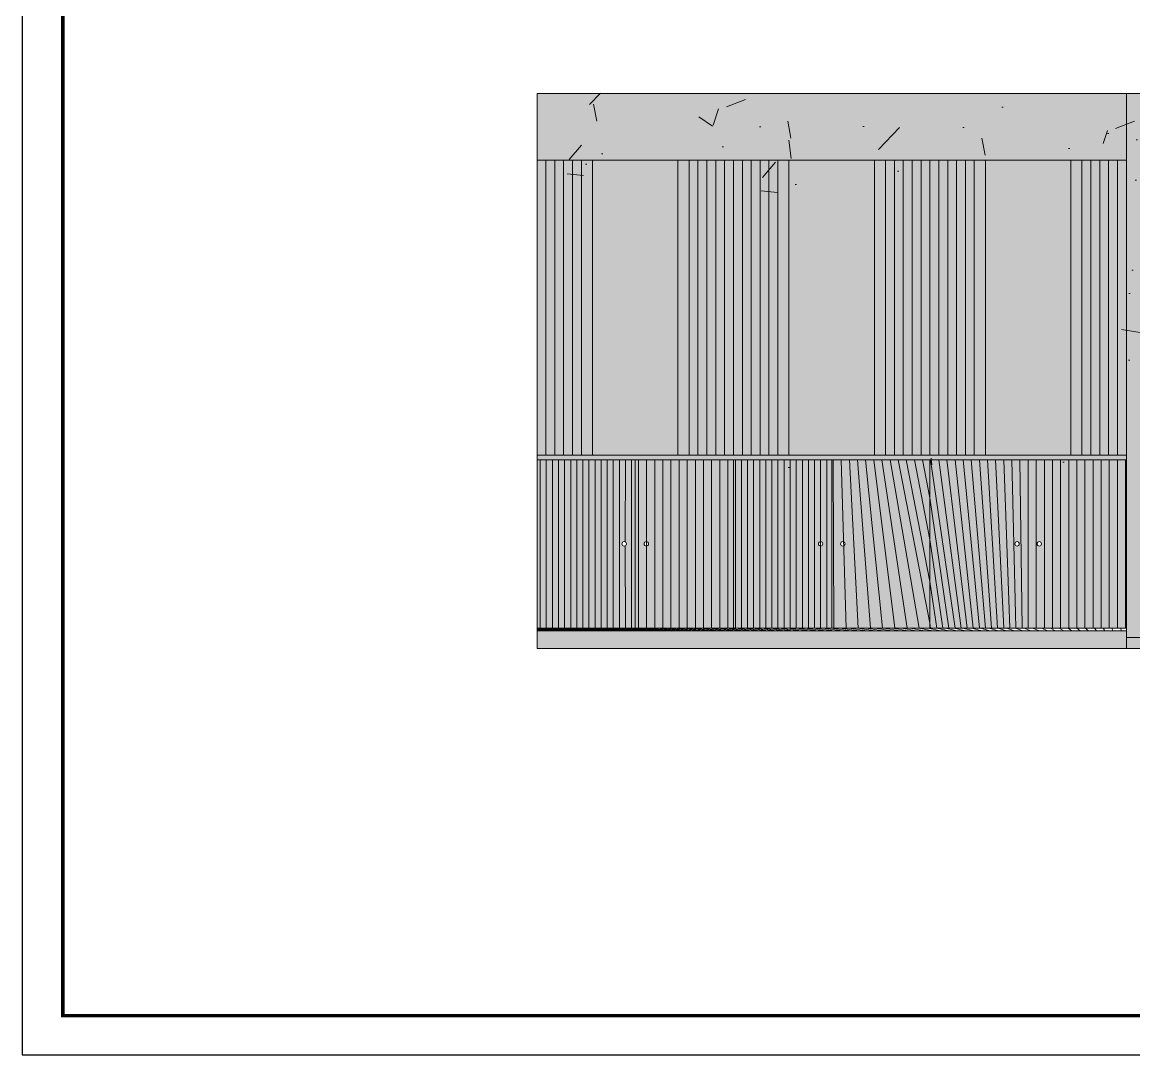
# Model space of a CAD drawing. Header units: millimetres. Extents: x 0 to 1313252738, y -131 to 560100888.
# Drawn here: x 1312670414 to 1312675421, y 559991688 to 559996339 of the extents above; entities that cross this region are included whole.
import ezdxf

# ---------------------------------------------------------------- set-up
doc = ezdxf.new("R2010")
doc.units = ezdxf.units.MM
doc.layers.get('0').update_dxf_attribs({"lineweight": 0})
doc.layers.add('01用紙枠', color=5, linetype='Continuous')
pattern_1 = [(50, (3458.791142463685, -67729.44258916378), (874.4864111808189, -76.5076105867348), [91.43999999999998, -1005.84]), (355, (3458.791142463685, -67729.44258916378), (-169.1684228398528, 917.0728571473683), [73.15199999999999, -804.6748040159997]), (100.4514446999999, (3531.664776063684, -67735.81820596378), (705.3179860336955, 840.5652091785362), [77.71204223999995, -854.8331740799997]), (46.1842, (3458.791142463685, -67485.60258916378), (1301.179396282223, -201.8031740770902), [137.1599999999999, -1508.759999999999]), (96.63555760999989, (3567.222662463684, -67502.41938916378), (1139.539843447214, 1187.645398069063), [116.568111072, -1282.250919168]), (351.1841511700001, (3458.791142463685, -67485.60258916378), (1139.539843511889, 1187.645398010556), [109.727841936, -1207.006713216]), (21, (3580.711142463684, -67546.56258916378), (727.7490780918356, -490.8729512980204), [91.43999999999998, -1005.84]), (326, (3580.711142463684, -67546.56258916378), (296.6497360687059, 884.1022373871323), [73.15199999999999, -804.6719999999997]), (71.45144499999998, (3641.356898943685, -67587.46866868378), (1024.398812537837, 393.2292906523451), [77.71204223999997, -854.8317004799997]), (37.50000000000001, (3458.791142463685, -67729.44258916378), (14.82529560284072, 405.8641865911348), [0, -794.9183999999997, 0, -816.8639999999997, 0, -807.7199999999997]), (7.499999999999999, (3458.791142463685, -67729.44258916378), (320.7343800494675, 480.8667591269735), [0, -465.7343999999998, 0, -776.6303999999997, 0, -307.8479999999999]), (327.5, (3186.909542463684, -67729.44258916378), (650.8348568009826, -27.49797116483252), [0, -304.8, 0, -950.9759999999997, 0, -1261.871999999999]), (317.5, (3064.989542463685, -67729.44258916378), (711.0200706528864, 122.0471569599985), [0, -396.2399999999998, 0, -631.5455999999998, 0, -896.1119999999997])]
pattern_2 = [(269, (-9450.960814714432, 4909.928687810897), (31.74516432121542, -0.5541139043837529), [])]

msp = doc.modelspace()

# ---------------------------------------------------------------- hatches: boundary and pattern name
at = {"true_color": 0x575757, "transparency": 33554687}
h = msp.add_hatch(color=251, dxfattribs=at)
h.dxf.hatch_style = 1
h.paths.add_polyline_path([(1312675387.389112, 559996018.3802477), (1312672732.389112, 559996018.3802477), (1312672732.389112, 559995768.3802477), (1312672732.389112, 559995718.3802477), (1312675387.389112, 559995718.3802477)])
at = {"true_color": 0xc7c8ca, "transparency": 33554687}
h = msp.add_hatch(dxfattribs=at)
h.set_pattern_fill('AR-CONC', color=9, scale=4.799999999999998)
h.set_pattern_definition(pattern_1)
h.paths.add_polyline_path([(1312675387.389112, 559996018.3802477), (1312672732.389112, 559996018.3802477), (1312672732.389112, 559995768.3802477), (1312672732.389112, 559995718.3802477), (1312675387.389112, 559995718.3802477)])
at = {"true_color": 0x575757, "transparency": 33554687}
h = msp.add_hatch(color=251, dxfattribs=at)
h.dxf.hatch_style = 1
h.paths.add_polyline_path([(1312675487.389112, 559996018.3802477), (1312675387.389112, 559996018.3802477), (1312675387.389112, 559993518.3802477), (1312675487.389112, 559993518.3802477)])
at = {"true_color": 0xc7c8ca, "transparency": 33554687}
h = msp.add_hatch(dxfattribs=at)
h.set_pattern_fill('AR-CONC', color=9, scale=4.799999999999998)
h.set_pattern_definition(pattern_1)
h.paths.add_polyline_path([(1312675487.389112, 559996018.3802477), (1312675387.389112, 559996018.3802477), (1312675387.389112, 559993568.3802478), (1312675487.389112, 559993568.3802478)])
at = {"true_color": 0xe1b36b, "transparency": 33554602}
h = msp.add_hatch(color=43, dxfattribs=at)
h.dxf.hatch_style = 1
h.paths.add_polyline_path([(1312672772.389112, 559995718.3802477), (1312672732.389112, 559995718.3802477), (1312672732.389112, 559994388.3802477), (1312672772.389112, 559994388.3802477)])
h.paths.add_polyline_path([(1312672812.389112, 559995718.3802477), (1312672772.389112, 559995718.3802477), (1312672772.389112, 559994388.3802477), (1312672812.389112, 559994388.3802477)])
h.paths.add_polyline_path([(1312672852.389112, 559995718.3802477), (1312672812.389112, 559995718.3802477), (1312672812.389112, 559994388.3802477), (1312672852.389113, 559994388.3802477)])
h.paths.add_polyline_path([(1312672892.389113, 559995718.3802477), (1312672852.389112, 559995718.3802477), (1312672852.389113, 559994388.3802477), (1312672892.389113, 559994388.3802477)])
h.paths.add_polyline_path([(1312672932.389111, 559995718.3802477), (1312672892.389113, 559995718.3802477), (1312672892.389113, 559994388.3802477), (1312672932.389111, 559994388.3802477)])
h.paths.add_polyline_path([(1312673457.389112, 559995718.3802477), (1312673417.389112, 559995718.3802477), (1312673417.389112, 559994388.3802477), (1312673457.389112, 559994388.3802477)])
h.paths.add_polyline_path([(1312673497.389112, 559995718.3802477), (1312673457.389112, 559995718.3802477), (1312673457.389112, 559994388.3802477), (1312673497.389112, 559994388.3802477)])
h.paths.add_polyline_path([(1312673537.389112, 559995718.3802477), (1312673497.389112, 559995718.3802477), (1312673497.389112, 559994388.3802477), (1312673537.389112, 559994388.3802477)])
h.paths.add_polyline_path([(1312673817.389112, 559995718.3802477), (1312673777.389112, 559995718.3802477), (1312673777.389113, 559994388.3802477), (1312673817.389112, 559994388.3802477)])
h.paths.add_polyline_path([(1312673577.389112, 559995718.3802477), (1312673537.389112, 559995718.3802477), (1312673537.389112, 559994388.3802477), (1312673577.389112, 559994388.3802477)])
h.paths.add_polyline_path([(1312673617.389112, 559995718.3802477), (1312673577.389112, 559995718.3802477), (1312673577.389112, 559994388.3802477), (1312673617.389112, 559994388.3802477)])
h.paths.add_polyline_path([(1312673657.389112, 559995718.3802477), (1312673617.389112, 559995718.3802477), (1312673617.389112, 559994388.3802477), (1312673657.389112, 559994388.3802477)])
h.paths.add_polyline_path([(1312673697.389112, 559995718.3802477), (1312673657.389112, 559995718.3802477), (1312673657.389112, 559994388.3802477), (1312673697.389112, 559994388.3802477)])
h.paths.add_polyline_path([(1312673737.389112, 559995718.3802477), (1312673697.389112, 559995718.3802477), (1312673697.389112, 559994388.3802477), (1312673737.389112, 559994388.3802477)])
h.paths.add_polyline_path([(1312673777.389112, 559995718.3802477), (1312673737.389112, 559995718.3802477), (1312673737.389112, 559994388.3802477), (1312673777.389113, 559994388.3802477)])
h.paths.add_polyline_path([(1312674342.389112, 559995718.3802477), (1312674302.389112, 559995718.3802477), (1312674302.389112, 559994388.3802477), (1312674342.389112, 559994388.3802477)])
h.paths.add_polyline_path([(1312674382.389112, 559995718.3802477), (1312674342.389112, 559995718.3802477), (1312674342.389112, 559994388.3802477), (1312674382.389112, 559994388.3802477)])
h.paths.add_polyline_path([(1312674422.389112, 559995718.3802477), (1312674382.389112, 559995718.3802477), (1312674382.389112, 559994388.3802477), (1312674422.389112, 559994388.3802477)])
h.paths.add_polyline_path([(1312674462.389112, 559995718.3802477), (1312674422.389112, 559995718.3802477), (1312674422.389112, 559994388.3802477), (1312674462.389113, 559994388.3802477)])
h.paths.add_polyline_path([(1312674502.389112, 559995718.3802477), (1312674462.389112, 559995718.3802477), (1312674462.389113, 559994388.3802477), (1312674502.389112, 559994388.3802477)])
h.paths.add_polyline_path([(1312674542.389111, 559995718.3802477), (1312674502.389112, 559995718.3802477), (1312674502.389112, 559994388.3802477), (1312674542.389112, 559994388.3802477)])
h.paths.add_polyline_path([(1312674582.389112, 559995718.3802477), (1312674542.389111, 559995718.3802477), (1312674542.389112, 559994388.3802477), (1312674582.389112, 559994388.3802477)])
h.paths.add_polyline_path([(1312674622.389112, 559995718.3802477), (1312674582.389112, 559995718.3802477), (1312674582.389112, 559994388.3802477), (1312674622.389112, 559994388.3802477)])
h.paths.add_polyline_path([(1312674662.389112, 559995718.3802477), (1312674622.389112, 559995718.3802477), (1312674622.389112, 559994388.3802477), (1312674662.389113, 559994388.3802477)])
h.paths.add_polyline_path([(1312674702.389112, 559995718.3802477), (1312674662.389112, 559995718.3802477), (1312674662.389113, 559994388.3802477), (1312674702.389112, 559994388.3802477)])
h.paths.add_polyline_path([(1312675227.389112, 559995718.3802477), (1312675187.389112, 559995718.3802477), (1312675187.389112, 559994388.3802477), (1312675227.389112, 559994388.3802477)])
h.paths.add_polyline_path([(1312675267.389112, 559995718.3802477), (1312675227.389112, 559995718.3802477), (1312675227.389112, 559994388.3802477), (1312675267.389112, 559994388.3802477)])
h.paths.add_polyline_path([(1312675307.389112, 559995718.3802477), (1312675267.389112, 559995718.3802477), (1312675267.389112, 559994388.3802477), (1312675307.389112, 559994388.3802477)])
h.paths.add_polyline_path([(1312675347.389112, 559995718.3802477), (1312675307.389112, 559995718.3802477), (1312675307.389112, 559994388.3802477), (1312675347.389113, 559994388.3802477)])
h.paths.add_polyline_path([(1312675387.389112, 559995718.3802477), (1312675347.389112, 559995718.3802477), (1312675347.389113, 559994388.3802477), (1312675387.389112, 559994388.3802477)])
at = {"true_color": 0xffffff, "transparency": 33554687}
h = msp.add_hatch(color=7, dxfattribs=at)
h.dxf.hatch_style = 1
h.paths.add_polyline_path([(1312672982.389112, 559995718.3802477), (1312672932.389111, 559995718.3802477), (1312672932.389111, 559994388.3802477), (1312672982.389112, 559994388.3802477)])
h.paths.add_polyline_path([(1312673417.389112, 559995718.3802477), (1312673367.389112, 559995718.3802477), (1312673367.389112, 559994388.3802477), (1312673417.389112, 559994388.3802477)])
at = {"transparency": 33554687}
h = msp.add_hatch(color=256, dxfattribs=at)
h.dxf.hatch_style = 1
h.set_gradient(color1=(255, 255, 255), color2=(99, 100, 102), name='INVCYLINDER')
h.paths.add_polyline_path([(1312673367.389112, 559995718.3802477), (1312672982.389112, 559995718.3802477), (1312672982.389112, 559994388.3802477), (1312673367.389112, 559994388.3802477)])
at = {"true_color": 0xffffff, "transparency": 33554687}
h = msp.add_hatch(color=7, dxfattribs=at)
h.dxf.hatch_style = 1
h.paths.add_polyline_path([(1312673867.389112, 559995718.3802477), (1312673817.389112, 559995718.3802477), (1312673817.389112, 559994388.3802477), (1312673867.389112, 559994388.3802477)])
at = {"transparency": 33554687}
h = msp.add_hatch(color=256, dxfattribs=at)
h.dxf.hatch_style = 1
h.set_gradient(color1=(255, 255, 255), color2=(99, 100, 102), name='INVCYLINDER')
h.paths.add_polyline_path([(1312674252.389111, 559995718.3802477), (1312673867.389112, 559995718.3802477), (1312673867.389112, 559994388.3802477), (1312674252.389111, 559994388.3802477)])
at = {"true_color": 0xffffff, "transparency": 33554687}
h = msp.add_hatch(color=7, dxfattribs=at)
h.dxf.hatch_style = 1
h.paths.add_polyline_path([(1312674302.389112, 559995718.3802477), (1312674252.389111, 559995718.3802477), (1312674252.389111, 559994388.3802477), (1312674302.389112, 559994388.3802477)])
h = msp.add_hatch(color=7, dxfattribs=at)
h.dxf.hatch_style = 1
h.paths.add_polyline_path([(1312674752.389112, 559995718.3802477), (1312674702.389112, 559995718.3802477), (1312674702.389112, 559994388.3802477), (1312674752.389112, 559994388.3802477)])
at = {"transparency": 33554687}
h = msp.add_hatch(color=256, dxfattribs=at)
h.dxf.hatch_style = 1
h.set_gradient(color1=(255, 255, 255), color2=(99, 100, 102), name='INVCYLINDER')
h.paths.add_polyline_path([(1312675137.389112, 559995718.3802477), (1312674752.389112, 559995718.3802477), (1312674752.389112, 559994388.3802477), (1312675137.389112, 559994388.3802477)])
at = {"true_color": 0xffffff, "transparency": 33554687}
h = msp.add_hatch(color=7, dxfattribs=at)
h.dxf.hatch_style = 1
h.paths.add_polyline_path([(1312675187.389112, 559995718.3802477), (1312675137.389112, 559995718.3802477), (1312675137.389112, 559994388.3802477), (1312675187.389112, 559994388.3802477)])
at = {"true_color": 0x5d5e5f, "transparency": 33554687}
h = msp.add_hatch(color=251, dxfattribs=at)
h.dxf.hatch_style = 1
h.paths.add_polyline_path([(1312675387.389112, 559994388.3802477), (1312672732.389112, 559994388.3802477), (1312672732.389112, 559994368.3802477), (1312673617.389112, 559994368.3802477), (1312674059.889112, 559994368.3802477), (1312675387.389112, 559994368.3802477)])
at = {"transparency": 33554687}
h = msp.add_hatch(dxfattribs=at)
h.set_pattern_fill('AR-CONC', color=256, scale=9.1, angle=180)
h.set_pattern_definition([(230, (-9450.960814714432, 4909.928687810897), (-1657.880487863636, 145.0456784040182), [173.355, -1906.905]), (175, (-9450.960814714432, 4909.928687810897), (320.7151349672208, -1738.61729167522), [138.684, -1525.529315947]), (280.4514447, (-9589.117078414436, 4922.015794660897), (-1337.165348522215, -1593.571542400975), [147.3290800799996, -1620.621225859997]), (226.1842, (-9450.960814714432, 4447.648687810899), (-2466.819272118383, 382.5851841878174), [260.0325, -2860.3575]), (276.63555761, (-9656.528904714434, 4479.530537810904), (-2160.377619868678, -2251.577733839265), [220.9937105739996, -2430.934034255994]), (171.18415117, (-9450.960814714432, 4447.648687810899), (-2160.377619991292, -2251.577733728347), [208.025700337, -2288.283560472]), (201, (-9682.100814714433, 4563.218687810906), (-1379.690960549105, 930.6133035024973), [173.355, -1906.905]), (146, (-9682.100814714433, 4563.218687810906), (-562.3984579635886, -1676.110491713105), [138.684, -1525.524]), (251.451445, (-9797.075061374433, 4640.769796900902), (-1942.089415436317, -745.4971968617374), [147.3290800799996, -1620.618432159997]), (217.5, (-9450.960814714432, 4909.928687810897), (-28.10628958038563, -769.4508537456932), [0, -1507.0328, 0, -1548.638, 0, -1531.3025]), (187.5, (-9450.960814714432, 4909.928687810897), (-608.0589288437823, -911.6432308448874), [0, -882.9547999999999, 0, -1472.3618, 0, -583.6285]), (147.4999999999999, (-8935.518614714434, 4909.928687810897), (-1233.87441601853, 52.13157033332848), [0, -577.85, 0, -1802.892, 0, -2392.299]), (137.5, (-8704.378614714433, 4909.928687810897), (-1347.975550612764, -231.3810684033304), [0, -751.2049999999998, 0, -1197.3052, 0, -1698.878999999999])])
h.paths.add_polyline_path([(1312675387.389112, 559994388.3802477), (1312672732.389112, 559994388.3802477), (1312672732.389112, 559994368.3802477), (1312673617.389112, 559994368.3802477), (1312674059.889112, 559994368.3802477), (1312675387.389112, 559994368.3802477)])
at = {"true_color": 0x000000, "transparency": 33554687}
h = msp.add_hatch(dxfattribs=at)
h.set_pattern_fill('AR-CONC', color=18, scale=0.5400000000000001, angle=180)
h.set_pattern_definition([(230, (-9450.960814714432, 4909.928687810897), (-98.37972125784216, 8.607106191007677), [10.287, -113.157]), (175, (-9450.960814714432, 4909.928687810897), (19.03144756948343, -103.170696429079), [8.229600000000001, -90.52591545180002]), (280.4514447, (-9459.159098494436, 4910.645944700896), (-79.3482734287908, -94.56358603258533), [8.742604751999977, -96.1687320839998]), (226.1842, (-9450.960814714432, 4882.496687810897), (-146.3826820817501, 22.70285708367268), [15.4305, -169.7355]), (276.63555761, (-9463.159360714433, 4884.388577810896), (-128.1982323878116, -133.6101072827696), [13.11391249559997, -144.2532284063996]), (171.18415117, (-9450.960814714432, 4882.496687810897), (-128.1982323950876, -133.6101072761876), [12.3443822178, -135.7882552368]), (201, (-9464.676814714432, 4889.354687810905), (-81.87177128533155, 55.22320702102731), [10.287, -113.157]), (146, (-9464.676814714432, 4889.354687810905), (-33.37309530772944, -99.46150170605243), [8.229600000000001, -90.5256]), (251.451445, (-9471.499462318432, 4893.956621756894), (-115.2448664105067, -44.23829519838881), [8.742604751999977, -96.16856630399981]), (217.5, (-9450.960814714432, 4909.928687810897), (-1.667845755319586, -45.65972099150267), [0, -89.42832000000001, 0, -91.8972, 0, -90.8685]), (187.5, (-9450.960814714432, 4909.928687810897), (-36.08261775556511, -54.09751040178453), [0, -52.39512, 0, -87.37092000000001, 0, -34.63290000000001]), (147.4999999999999, (-9420.374134714433, 4909.928687810897), (-73.21892139011055, 3.093521756043668), [0, -34.29, 0, -106.9848, 0, -141.9606]), (137.5, (-9406.658134714433, 4909.928687810897), (-79.98975794844975, -13.73030515799982), [0, -44.57699999999999, 0, -71.04888000000003, 0, -100.8126])])
h.paths.add_polyline_path([(1312675387.389112, 559994388.3802477), (1312672732.389112, 559994388.3802477), (1312672732.389112, 559994368.3802477), (1312673617.389112, 559994368.3802477), (1312674059.889112, 559994368.3802477), (1312675387.389112, 559994368.3802477)])
at = {"true_color": 0xe1b36b, "transparency": 33554602}
h = msp.add_hatch(color=43, dxfattribs=at)
h.dxf.hatch_style = 1
h.paths.add_polyline_path([(1312673174.889112, 559994368.3802477), (1312672732.389112, 559994368.3802477), (1312672732.389112, 559993610.3802477), (1312673174.889112, 559993610.3802477)])
h.paths.add_polyline_path([(1312673134.889112, 559993989.3802477, -1), (1312673114.889111, 559993989.3802477, -1)], flags=16)
at = {"true_color": 0x4f3717, "transparency": 33554687}
h = msp.add_hatch(dxfattribs=at)
h.set_pattern_fill('ANSI31', color=39, scale=10, angle=224)
h.set_pattern_definition(pattern_2)
h.paths.add_polyline_path([(1312673174.889112, 559994368.3802477), (1312672732.389112, 559994368.3802477), (1312672732.389112, 559993610.3802477), (1312673174.889112, 559993610.3802477)])
h.paths.add_polyline_path([(1312673134.889112, 559993989.3802477, -1), (1312673114.889111, 559993989.3802477, -1)], flags=16)
at = {"true_color": 0xe1b36b, "transparency": 33554602}
h = msp.add_hatch(color=43, dxfattribs=at)
h.dxf.hatch_style = 1
h.paths.add_polyline_path([(1312673617.389112, 559994368.3802477), (1312673174.889112, 559994368.3802477), (1312673174.889112, 559993989.3802477), (1312673174.889112, 559993610.3802477), (1312673617.389112, 559993610.3802477)])
h.paths.add_polyline_path([(1312673234.889112, 559993989.3802477, -1), (1312673214.889112, 559993989.3802477, -1)], flags=16)
at = {"true_color": 0x4f3717, "transparency": 33554687}
h = msp.add_hatch(dxfattribs=at)
h.set_pattern_fill('ANSI31', color=39, scale=10, angle=224)
h.set_pattern_definition(pattern_2)
h.paths.add_polyline_path([(1312673617.389112, 559994368.3802477), (1312673174.889112, 559994368.3802477), (1312673174.889112, 559993989.3802477), (1312673174.889112, 559993610.3802477), (1312673617.389112, 559993610.3802477)])
h.paths.add_polyline_path([(1312673234.889112, 559993989.3802477, -1), (1312673214.889112, 559993989.3802477, -1)], flags=16)
at = {"true_color": 0xe1b36b, "transparency": 33554602}
h = msp.add_hatch(color=43, dxfattribs=at)
h.dxf.hatch_style = 1
h.paths.add_polyline_path([(1312674059.889112, 559994368.3802477), (1312673617.389112, 559994368.3802477), (1312673617.389112, 559993610.3802477), (1312674059.889112, 559993610.3802477)])
h.paths.add_polyline_path([(1312674019.889112, 559993989.3802477, -1), (1312673999.889112, 559993989.3802477, -1)], flags=16)
at = {"true_color": 0x4f3717, "transparency": 33554687}
h = msp.add_hatch(dxfattribs=at)
h.set_pattern_fill('ANSI31', color=39, scale=10, angle=224)
h.set_pattern_definition(pattern_2)
h.paths.add_polyline_path([(1312674059.889112, 559994368.3802477), (1312673617.389112, 559994368.3802477), (1312673617.389112, 559993610.3802477), (1312674059.889112, 559993610.3802477)])
h.paths.add_polyline_path([(1312674019.889112, 559993989.3802477, -1), (1312673999.889112, 559993989.3802477, -1)], flags=16)
at = {"true_color": 0xe1b36b, "transparency": 33554602}
h = msp.add_hatch(color=43, dxfattribs=at)
h.dxf.hatch_style = 1
h.paths.add_polyline_path([(1312674502.389112, 559994368.3802477), (1312674059.889112, 559994368.3802477), (1312674059.889112, 559993610.3802477), (1312674502.389112, 559993610.3802477)])
h.paths.add_polyline_path([(1312674119.889112, 559993989.3802477, -1), (1312674099.889111, 559993989.3802477, -1)], flags=16)
at = {"true_color": 0x4f3717, "transparency": 33554687}
h = msp.add_hatch(dxfattribs=at)
h.set_pattern_fill('ANSI31', color=39, scale=10, angle=224)
h.set_pattern_definition(pattern_2)
h.paths.add_polyline_path([(1312674502.389112, 559994368.3802477), (1312674059.889112, 559994368.3802477), (1312674059.889112, 559993610.3802477), (1312674502.389112, 559993610.3802477)])
h.paths.add_polyline_path([(1312674119.889112, 559993989.3802477, -1), (1312674099.889111, 559993989.3802477, -1)], flags=16)
at = {"true_color": 0xe1b36b, "transparency": 33554602}
h = msp.add_hatch(color=43, dxfattribs=at)
h.dxf.hatch_style = 1
h.paths.add_polyline_path([(1312674944.889112, 559994368.3802477), (1312674502.389112, 559994368.3802477), (1312674502.389112, 559993610.3802477), (1312674944.889112, 559993610.3802477)])
h.paths.add_polyline_path([(1312674904.889111, 559993989.3802477, -1), (1312674884.889112, 559993989.3802477, -1)], flags=16)
at = {"true_color": 0x4f3717, "transparency": 33554687}
h = msp.add_hatch(dxfattribs=at)
h.set_pattern_fill('ANSI31', color=39, scale=10, angle=224)
h.set_pattern_definition(pattern_2)
h.paths.add_polyline_path([(1312674944.889112, 559994368.3802477), (1312674502.389112, 559994368.3802477), (1312674502.389112, 559993610.3802477), (1312674944.889112, 559993610.3802477)])
h.paths.add_polyline_path([(1312674904.889111, 559993989.3802477, -1), (1312674884.889112, 559993989.3802477, -1)], flags=16)
at = {"true_color": 0xe1b36b, "transparency": 33554602}
h = msp.add_hatch(color=43, dxfattribs=at)
h.dxf.hatch_style = 1
h.paths.add_polyline_path([(1312675387.389112, 559994368.3802477), (1312674944.889112, 559994368.3802477), (1312674944.889112, 559993610.3802477), (1312675387.389112, 559993610.3802477)])
h.paths.add_polyline_path([(1312674984.889112, 559993989.3802477, -1), (1312675004.889112, 559993989.3802477, -1)], flags=16)
at = {"true_color": 0x4f3717, "transparency": 33554687}
h = msp.add_hatch(dxfattribs=at)
h.set_pattern_fill('ANSI31', color=39, scale=10, angle=224)
h.set_pattern_definition(pattern_2)
h.paths.add_polyline_path([(1312675387.389112, 559994368.3802477), (1312674944.889112, 559994368.3802477), (1312674944.889112, 559993610.3802477), (1312675387.389112, 559993610.3802477)])
h.paths.add_polyline_path([(1312675004.889112, 559993989.3802477, -1), (1312674984.889112, 559993989.3802477, -1)], flags=16)
at = {"transparency": 33554687}
h = msp.add_hatch(dxfattribs=at)
h.set_pattern_fill('ANSI31', color=256, scale=8.400000000000002, angle=180)
h.set_pattern_definition([(225, (-9450.960814714432, 4909.928687810897), (18.85853785424522, -18.85853785424523), [])])
h.paths.add_polyline_path([(1312675387.389112, 559993610.3802477), (1312672732.389112, 559993610.3802477), (1312672732.389112, 559993598.3802477), (1312675387.389112, 559993598.3802477)])
at = {"true_color": 0x515252, "transparency": 33554687}
h = msp.add_hatch(color=251, dxfattribs=at)
h.dxf.hatch_style = 1
h.paths.add_polyline_path([(1312675387.389112, 559993598.3802477), (1312672732.389112, 559993598.3802477), (1312672732.389112, 559993518.3802477), (1312675387.389112, 559993518.3802477)])

# ---------------------------------------------------------------- linework, layer by layer
for p, q in [((1312672732.389112, 559993518.3802477), (1312672732.389112, 559996018.3802477)), ((1312672732.389112, 559996018.3802477), (1312680132.389112, 559996018.3802477)), ((1312672732.389112, 559996018.3802477), (1312672732.389112, 559995768.3802477)), ((1312672732.389112, 559996018.3802475), (1312672732.389112, 559993518.3802478)), ((1312675387.389112, 559996018.3802477), (1312675387.389112, 559993518.3802478)), ((1312672732.389112, 559995768.3802477), (1312672732.389112, 559995718.3802477)), ((1312672732.389112, 559995718.3802477), (1312675387.389112, 559995718.3802477)), ((1312672732.389112, 559995718.3802477), (1312672732.389112, 559994388.3802477)), ((1312672732.389112, 559995718.3802477), (1312672832.389112, 559995718.3802477)), ((1312672732.389112, 559995718.3802477), (1312672772.389112, 559995718.3802477)), ((1312672932.389111, 559995718.3802477), (1312672932.389111, 559994388.3802477)), ((1312672982.389112, 559995718.3802477), (1312672982.389112, 559994388.3802477)), ((1312673367.389112, 559994388.3802477), (1312673367.389112, 559995718.3802477)), ((1312673417.389112, 559994388.3802477), (1312673417.389112, 559995718.3802477)), ((1312673817.389112, 559994388.3802477), (1312673817.389112, 559995718.3802477)), ((1312673867.389112, 559994388.3802477), (1312673867.389112, 559995718.3802477)), ((1312674252.389111, 559994388.3802477), (1312674252.389111, 559995718.3802477)), ((1312674302.389112, 559994388.3802477), (1312674302.389112, 559995718.3802477)), ((1312674752.389112, 559994388.3802477), (1312674752.389112, 559995718.3802477)), ((1312675137.389112, 559995718.3802477), (1312675137.389112, 559994388.3802477)), ((1312675187.389112, 559995718.3802477), (1312675187.389112, 559994388.3802477)), ((1312675387.389112, 559995718.3802477), (1312675387.389112, 559994388.3802477)), ((1312672732.389112, 559994388.3802477), (1312675387.389112, 559994388.3802477)), ((1312672732.389112, 559993518.3802477), (1312672732.389112, 559994368.3802477)), ((1312672732.389112, 559994368.3802477), (1312675387.389112, 559994368.3802477)), ((1312672732.389112, 559994368.3802477), (1312673617.389112, 559994368.3802477)), ((1312672732.389112, 559994368.3802477), (1312673617.389112, 559994368.3802477)), ((1312673617.389112, 559994368.3802477), (1312673174.889112, 559994368.3802477)), ((1312673174.889112, 559994368.3802477), (1312673174.889112, 559993610.3802477)), ((1312673174.889112, 559994368.3802477), (1312673174.889112, 559993989.3802477)), ((1312673617.389112, 559994368.3802477), (1312673617.389112, 559993610.3802477)), ((1312673617.389112, 559994368.3802477), (1312674059.889112, 559994368.3802477)), ((1312674059.889112, 559994368.3802477), (1312674059.889112, 559993610.3802477)), ((1312674502.389112, 559994368.3802477), (1312674502.389112, 559993610.3802477)), ((1312674502.389112, 559994368.3802477), (1312675387.389112, 559994368.3802477)), ((1312675387.389112, 559994368.3802477), (1312674944.889112, 559994368.3802477)), ((1312674944.889112, 559994368.3802477), (1312674944.889112, 559993610.3802477)), ((1312672732.389112, 559993610.3802477), (1312675387.389112, 559993610.3802477)), ((1312672732.389112, 559993598.3802477), (1312675387.389112, 559993598.3802477)), ((1312675387.389112, 559993518.3802478), (1312675387.389112, 559993568.3802478)), ((1312675387.389112, 559993568.3802478), (1312675487.389112, 559993568.3802478)), ((1312672732.389112, 559993518.3802477), (1312681028.931871, 559993518.3802477)), ((1312672732.389112, 559993518.3802477), (1312675387.389112, 559993518.3802477))]:
    msp.add_line(p, q)
at = {"color": 39, "true_color": 0x4f3717, "transparency": 33554687}
for p, q in [((1312672772.389112, 559995718.3802477), (1312672772.389112, 559994388.3802477)), ((1312672812.389112, 559995718.3802477), (1312672812.389112, 559994388.3802477)), ((1312672852.389112, 559995718.3802477), (1312672852.389113, 559994388.3802477)), ((1312672892.389113, 559995718.3802477), (1312672892.389113, 559994388.3802477)), ((1312673457.389112, 559995718.3802477), (1312673457.389112, 559994388.3802477)), ((1312673497.389112, 559995718.3802477), (1312673497.389112, 559994388.3802477)), ((1312673537.389112, 559995718.3802477), (1312673537.389112, 559994388.3802477)), ((1312673577.389112, 559995718.3802477), (1312673577.389112, 559994388.3802477)), ((1312673617.389112, 559994388.3802477), (1312673617.389112, 559995718.3802477)), ((1312673657.389112, 559995718.3802477), (1312673657.389112, 559994388.3802477)), ((1312673697.389112, 559995718.3802477), (1312673697.389112, 559994388.3802477)), ((1312673737.389112, 559995718.3802477), (1312673737.389112, 559994388.3802477)), ((1312673777.389112, 559995718.3802477), (1312673777.389113, 559994388.3802477)), ((1312674342.389112, 559995718.3802477), (1312674342.389112, 559994388.3802477)), ((1312674382.389112, 559995718.3802477), (1312674382.389112, 559994388.3802477)), ((1312674422.389112, 559995718.3802477), (1312674422.389112, 559994388.3802477)), ((1312674462.389112, 559995718.3802477), (1312674462.389113, 559994388.3802477)), ((1312674502.389112, 559994388.3802477), (1312674502.389112, 559995718.3802477)), ((1312674542.389111, 559995718.3802477), (1312674542.389112, 559994388.3802477)), ((1312674582.389112, 559995718.3802477), (1312674582.389112, 559994388.3802477)), ((1312674622.389112, 559995718.3802477), (1312674622.389112, 559994388.3802477)), ((1312674662.389112, 559995718.3802477), (1312674662.389113, 559994388.3802477)), ((1312675227.389112, 559995718.3802477), (1312675227.389112, 559994388.3802477)), ((1312675267.389112, 559995718.3802477), (1312675267.389112, 559994388.3802477)), ((1312675307.389112, 559995718.3802477), (1312675307.389112, 559994388.3802477)), ((1312675347.389112, 559995718.3802477), (1312675347.389113, 559994388.3802477))]:
    msp.add_line(p, q, dxfattribs=at)
at = {"color": 7, "true_color": 0xffffff, "transparency": 33554687}
msp.add_line((1312674702.389112, 559994388.3802477), (1312674702.389112, 559995718.3802477), dxfattribs=at)
for centre in [(1312673124.889111, 559993989.3802477), (1312673224.889112, 559993989.3802477), (1312674009.889112, 559993989.3802477), (1312674109.889112, 559993989.3802477), (1312674894.889112, 559993989.3802477), (1312674994.889112, 559993989.3802477)]:
    msp.add_circle(centre, 10)
at = {"layer": '01用紙枠'}
msp.add_lwpolyline([(1312670413.534945, 560000989.6672118), (1312670413.534945, 559991688.2530493), (1312683567.049923, 559991688.2530493), (1312683567.049923, 560000989.6672118)], close=True, dxfattribs=at)
msp.add_lwpolyline([(1312670413.534945, 560000989.6672118), (1312670413.534945, 559991688.2530493), (1312683567.049923, 559991688.2530493), (1312683567.049923, 560000989.6672118)], close=True, dxfattribs=at)
at = {"layer": '01用紙枠', "const_width": 15.65894640197697}
msp.add_lwpolyline([(1312670596.287114, 559991864.4684812), (1312683384.297753, 559991864.4684812), (1312683384.297753, 560000813.4517798), (1312670596.287114, 560000813.4517798)], close=True, dxfattribs=at)
msp.add_lwpolyline([(1312670596.287114, 559991864.4684812), (1312683384.297753, 559991864.4684812), (1312683384.297753, 560000813.4517798), (1312670596.287114, 560000813.4517798)], close=True, dxfattribs=at)

doc.saveas('drawing.dxf')
